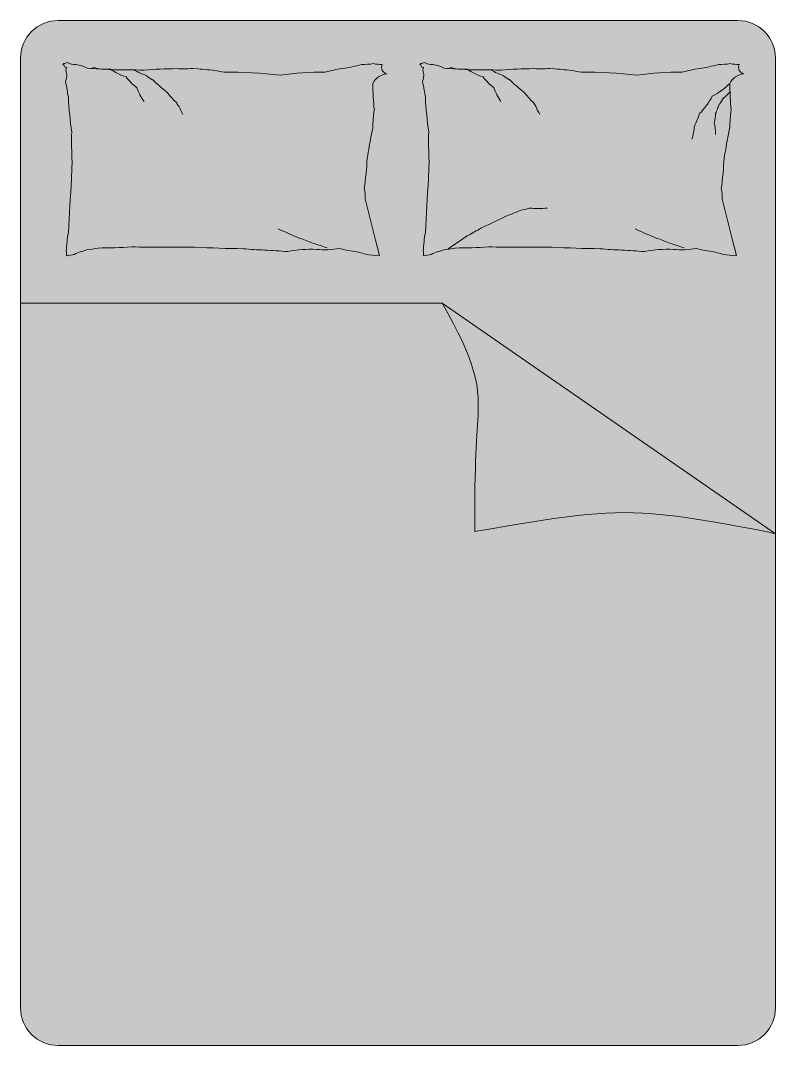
# Model space of a CAD drawing. Header units: metres. Extents: x -129728 to -115728, y 136554 to 155554.
import ezdxf

# ---------------------------------------------------------------- set-up
doc = ezdxf.new("R2010")
doc.units = ezdxf.units.M
doc.header["$LTSCALE"] = 15
doc.layers.get('0').update_dxf_attribs({"true_color": 0x000000})
doc.layers.add('DV_Furnitures', color=250, linetype='Continuous', lineweight=5, true_color=0x333333)
doc.layers.add('DV_Hatch bedroom', color=7, linetype='Continuous', lineweight=5, true_color=0xff9f7f)

# ---------------------------------------------------------------- blocks, each defined once
blk = doc.blocks.new('_U1021')
at = {"layer": 'DV_Hatch bedroom', "lineweight": 5}
blk.add_hatch(color=256, dxfattribs=at).paths.add_polyline_path([(847.05, 46.88), (973.05, 46.88), (973.21, 46.88), (973.37, 46.89), (973.52, 46.89), (973.68, 46.91), (973.84, 46.92), (974, 46.94), (974.17, 46.97), (974.33, 47), (974.49, 47.03), (974.65, 47.06), (974.82, 47.1), (974.98, 47.15), (975.14, 47.2), (975.31, 47.25), (975.47, 47.31), (975.63, 47.37), (975.79, 47.44), (975.95, 47.51), (976.11, 47.58), (976.27, 47.66), (976.43, 47.74), (976.58, 47.83), (976.73, 47.92), (976.89, 48.02), (977.03, 48.12), (977.18, 48.22), (977.32, 48.33), (977.47, 48.44), (977.61, 48.56), (977.74, 48.68), (977.87, 48.8), (978, 48.93), (978.13, 49.06), (978.25, 49.19), (978.37, 49.33), (978.49, 49.47), (978.6, 49.61), (978.71, 49.75), (978.81, 49.9), (978.91, 50.05), (979.01, 50.2), (979.1, 50.35), (979.19, 50.51), (979.27, 50.66), (979.35, 50.82), (979.43, 50.98), (979.5, 51.14), (979.56, 51.3), (979.62, 51.46), (979.68, 51.63), (979.74, 51.79), (979.78, 51.95), (979.83, 52.12), (979.87, 52.28), (979.91, 52.44), (979.94, 52.61), (979.97, 52.77), (979.99, 52.93), (980.01, 53.09), (980.03, 53.25), (980.04, 53.41), (980.05, 53.57), (980.05, 53.72), (980.05, 53.88), (980.05, 229.88), (980.05, 230.03), (980.05, 230.19), (980.04, 230.35), (980.03, 230.51), (980.01, 230.67), (979.99, 230.83), (979.97, 230.99), (979.94, 231.15), (979.91, 231.32), (979.87, 231.48), (979.83, 231.64), (979.78, 231.81), (979.74, 231.97), (979.68, 232.13), (979.62, 232.29), (979.56, 232.46), (979.5, 232.62), (979.43, 232.78), (979.35, 232.94), (979.27, 233.09), (979.19, 233.25), (979.1, 233.41), (979.01, 233.56), (978.91, 233.71), (978.81, 233.86), (978.71, 234.01), (978.6, 234.15), (978.49, 234.29), (978.37, 234.43), (978.25, 234.57), (978.13, 234.7), (978, 234.83), (977.87, 234.96), (977.74, 235.08), (977.61, 235.2), (977.47, 235.31), (977.32, 235.43), (977.18, 235.53), (977.03, 235.64), (976.89, 235.74), (976.73, 235.83), (976.58, 235.93), (976.43, 236.01), (976.27, 236.1), (976.11, 236.18), (975.95, 236.25), (975.79, 236.32), (975.63, 236.39), (975.47, 236.45), (975.31, 236.51), (975.14, 236.56), (974.98, 236.61), (974.82, 236.65), (974.65, 236.69), (974.49, 236.73), (974.33, 236.76), (974.17, 236.79), (974, 236.81), (973.84, 236.83), (973.68, 236.85), (973.52, 236.86), (973.37, 236.87), (973.21, 236.88), (973.05, 236.88), (847.05, 236.88), (846.9, 236.88), (846.74, 236.87), (846.58, 236.86), (846.43, 236.85), (846.27, 236.83), (846.1, 236.81), (845.94, 236.79), (845.78, 236.76), (845.62, 236.73), (845.46, 236.69), (845.29, 236.65), (845.13, 236.61), (844.97, 236.56), (844.8, 236.51), (844.64, 236.45), (844.48, 236.39), (844.32, 236.32), (844.16, 236.25), (844, 236.18), (843.84, 236.1), (843.68, 236.01), (843.53, 235.93), (843.38, 235.83), (843.22, 235.74), (843.08, 235.64), (842.93, 235.53), (842.78, 235.43), (842.64, 235.31), (842.5, 235.2), (842.37, 235.08), (842.23, 234.96), (842.1, 234.83), (841.98, 234.7), (841.86, 234.57), (841.74, 234.43), (841.62, 234.29), (841.51, 234.15), (841.4, 234.01), (841.3, 233.86), (841.2, 233.71), (841.1, 233.56), (841.01, 233.41), (840.92, 233.25), (840.84, 233.09), (840.76, 232.94), (840.68, 232.78), (840.61, 232.62), (840.55, 232.46), (840.48, 232.29), (840.43, 232.13), (840.37, 231.97), (840.32, 231.81), (840.28, 231.64), (840.24, 231.48), (840.2, 231.32), (840.17, 231.15), (840.14, 230.99), (840.12, 230.83), (840.1, 230.67), (840.08, 230.51), (840.07, 230.35), (840.06, 230.19), (840.06, 230.03), (840.05, 229.88), (840.05, 53.88), (840.06, 53.72), (840.06, 53.57), (840.07, 53.41), (840.08, 53.25), (840.1, 53.09), (840.12, 52.93), (840.14, 52.77), (840.17, 52.61), (840.2, 52.44), (840.24, 52.28), (840.28, 52.12), (840.32, 51.95), (840.37, 51.79), (840.43, 51.63), (840.48, 51.46), (840.55, 51.3), (840.61, 51.14), (840.68, 50.98), (840.76, 50.82), (840.84, 50.66), (840.92, 50.51), (841.01, 50.35), (841.1, 50.2), (841.2, 50.05), (841.3, 49.9), (841.4, 49.75), (841.51, 49.61), (841.62, 49.47), (841.74, 49.33), (841.86, 49.19), (841.98, 49.06), (842.1, 48.93), (842.23, 48.8), (842.37, 48.68), (842.5, 48.56), (842.64, 48.44), (842.78, 48.33), (842.93, 48.22), (843.08, 48.12), (843.22, 48.02), (843.38, 47.92), (843.53, 47.83), (843.68, 47.74), (843.84, 47.66), (844, 47.58), (844.16, 47.51), (844.32, 47.44), (844.48, 47.37), (844.64, 47.31), (844.8, 47.25), (844.97, 47.2), (845.13, 47.15), (845.29, 47.1), (845.46, 47.06), (845.62, 47.03), (845.78, 47), (845.94, 46.97), (846.1, 46.94), (846.27, 46.92), (846.43, 46.91), (846.58, 46.89), (846.74, 46.89), (846.9, 46.88)], flags=0)
at = {"color": 0, "linetype": 'ByBlock', "lineweight": 5}
for p, q in [((973.05, 236.88), (847.05, 236.88)), ((840.05, 229.88), (840.05, 53.88)), ((980.05, 53.88), (980.05, 229.88)), ((847.05, 46.88), (973.05, 46.88))]:
    blk.add_line(p, q, dxfattribs=at)
at = {"color": 0, "linetype": 'ByBlock', "lineweight": -2}
for p, q in [((903.97, 203.85), (905.89, 196.15)), ((970.16, 203.85), (972.09, 196.15)), ((905.89, 196.15), (906.6, 193.34)), ((972.09, 196.15), (972.79, 193.34)), ((918.25, 184.49), (980.05, 141.75))]:
    blk.add_line(p, q, dxfattribs=at)
at = {"color": 0, "linetype": 'ByBlock', "lineweight": 5}
for centre, start, end in [((847.05, 229.88), 90, 180), ((973.05, 229.88), 0, 90), ((847.05, 53.88), 180, 270), ((973.05, 53.88), 270, 0)]:
    blk.add_arc(centre, 7, start, end, dxfattribs=at)
at = {"color": 0, "linetype": 'ByBlock', "lineweight": -2, "extrusion": (0, 0, -1)}
for centre, radius, start, end in [((-847.76, 229.02), 0.319, 199.564, 248.2117), ((-847.93, 228.51), 0.216, 78.1069, 199.564), ((-847.89, 231.25), 2.34, 248.2117, 265.6975), ((-850.13, 231.39), 2.7, 265.6975, 300.6513), ((-870.15, 254.97), 27.04, 265.1982, 272.5386), ((-874.93, 242.02), 14.22, 272.5386, 280.1899), ((-895.55, 256.1), 28.44, 254.256, 261.5628), ((-903.27, 243.76), 15.04, 261.5628, 270), ((-907.12, 237.16), 8.44, 270, 281.2724), ((-908.22, 228.18), 1.22, 281.2724, 26.5805), ((-913.96, 229.02), 0.319, 199.564, 248.2117), ((-914.12, 228.51), 0.216, 78.1069, 199.564), ((-914.08, 231.25), 2.34, 248.2117, 265.6975), ((-916.33, 231.39), 2.7, 265.6975, 300.6513), ((-936.35, 254.97), 27.04, 265.1982, 272.5386), ((-941.13, 242.02), 14.22, 272.5386, 280.1899), ((-961.74, 256.1), 28.44, 254.256, 261.5628), ((-969.46, 243.76), 15.04, 261.5628, 270), ((-973.32, 237.16), 8.44, 270, 281.2724), ((-974.41, 228.18), 1.22, 281.2724, 26.5805), ((-845.56, 226.69), 3.06, 171.8665, 201.421), ((-908.22, 223.79), 3.19, 26.5805, 85.5998), ((-911.75, 226.69), 3.06, 171.8665, 201.421), ((-974.42, 223.79), 3.19, 26.5805, 85.5998), ((-825.95, 220.75), 22.96, 167.8905, 171.8665), ((-892.15, 220.75), 22.96, 167.8905, 171.8665), ((-875.39, 217.64), 29.6, 188.0051, 192.1984), ((-941.58, 217.64), 29.6, 188.0051, 192.1984), ((-842.9, 214.24), 61.49, 182.6649, 188.0051), ((-909.09, 214.24), 61.49, 182.6649, 188.0051), ((-2119.78, 129.72), 1272.65, 3.05496, 3.50486), ((-2185.97, 129.72), 1272.65, 3.05496, 3.50486), ((-897.65, 204.15), 6.32, 165.9548, 182.6649), ((-963.85, 204.15), 6.32, 165.9548, 182.6649), ((-878.45, 192.34), 29.98, 3.5049, 9.9984), ((-944.65, 192.34), 29.98, 3.5049, 9.9984), ((-850.32, 198.15), 4.23, 242.7159, 257.131), ((-851.41, 207.98), 13.62, 257.131, 266.426), ((-853.9, 303.35), 108.64, 266.426, 269.7135), ((-869.71, 728.57), 533.73, 269.7135, 270.9704), ((-886.67, 508.33), 313.8, 270.9704, 272.6096), ((-890.5, 307.74), 113.54, 272.6096, 274.6176), ((-896.45, 207.99), 13.62, 258.4414, 276.4341), ((-902.52, 205.31), 11.18, 276.4341, 287.3864), ((-916.52, 198.15), 4.23, 242.7159, 257.131), ((-917.61, 207.98), 13.62, 257.131, 266.426), ((-920.1, 303.35), 108.64, 266.426, 269.7135), ((-935.91, 728.57), 533.73, 269.7135, 270.9704), ((-952.87, 508.33), 313.8, 270.9704, 272.6096), ((-956.69, 307.74), 113.54, 272.6096, 274.6176), ((-962.65, 207.99), 13.62, 258.4414, 276.4341), ((-968.72, 205.31), 11.18, 276.4341, 287.3864)]:
    blk.add_arc(centre, radius, start, end, dxfattribs=at)
at = {"color": 0, "linetype": 'ByBlock', "lineweight": -2}
for centre, radius, start, end in [((848.5, 228.59), 0.399, 201.9904, 281.8931), ((849.94, 227.67), 1.46, 158.579, 201.9904), ((849.87, 223.69), 5.03, 59.3487, 84.7408), ((849.89, 151.46), 76.61, 84.7408, 88.0921), ((856.03, 237.1), 9.26, 254.0648, 274.2159), ((914.7, 228.59), 0.399, 201.9904, 281.8931), ((916.13, 227.67), 1.46, 158.579, 201.9904), ((916.07, 223.69), 5.03, 59.3487, 84.7408), ((916.08, 151.46), 76.61, 84.7408, 88.0921), ((922.23, 237.1), 9.26, 254.0648, 274.2159), ((862.17, 235.35), 9.26, 233.9136, 254.0648), ((858.31, 88.29), 139.47, 88.0921, 90.5757), ((867.1, 231.91), 9.26, 216.1766, 233.9136), ((871.14, 247.09), 21.84, 242.7604, 249.1397), ((869.78, 146.46), 81.5, 90.5757, 94.8018), ((867.81, 232.29), 7.17, 231.6114, 242.7604), ((869.07, 178.69), 49.4, 79.8101, 83.9133), ((877.81, 129.41), 97.91, 83.9133, 90), ((896.56, 163.6), 63.72, 90, 97.5469), ((902.69, 205.55), 22.61, 97.5469, 105.744), ((928.36, 235.35), 9.26, 233.9136, 254.0648), ((924.51, 88.29), 139.47, 88.0921, 90.5757), ((933.29, 231.91), 9.26, 216.1766, 233.9136), ((937.33, 247.09), 21.84, 242.7604, 249.1397), ((935.97, 146.46), 81.5, 90.5757, 94.8018), ((934.01, 232.29), 7.17, 231.6114, 242.7604), ((935.26, 178.69), 49.4, 79.8101, 83.9133), ((944, 129.41), 97.91, 83.9133, 90), ((962.75, 163.6), 63.72, 90, 97.5469), ((968.89, 205.55), 22.61, 97.5469, 105.744), ((870.43, 227.36), 9.26, 198.4397, 216.1766), ((889.84, 252.3), 36.55, 226.1885, 231.6114), ((951.29, 225.25), 45.9, 180, 186.2324), ((936.62, 227.36), 9.26, 198.4397, 216.1766), ((956.03, 252.3), 36.55, 226.1885, 231.6114), ((962.36, 234.47), 13.06, 297.2036, 314.9024), ((1017.48, 225.25), 45.9, 180, 186.2324), ((867.03, 226.48), 18.51, 187.6809, 192.1095), ((934, 227.6), 85.22, 183.3687, 187.6809), ((883.46, 236.89), 21.02, 219.0349, 226.1885), ((933.23, 226.48), 18.51, 187.6809, 192.1095), ((1000.2, 227.6), 85.22, 183.3687, 187.6809), ((949.66, 236.89), 21.02, 219.0349, 226.1885), ((956.74, 228.87), 13.06, 314.9024, 332.6012), ((965.96, 224.62), 4.91, 318.5571, 334.6449), ((965.43, 229.28), 8.39, 306.2641, 318.5571), ((872.96, 223.9), 4.6, 208.3168, 219.0349), ((886.59, 228.3), 18.68, 203.0028, 208.3168), ((939.16, 223.9), 4.6, 208.3168, 219.0349), ((952.78, 228.3), 18.68, 203.0028, 208.3168), ((951.12, 226.75), 19.19, 338.1851, 341.2201), ((956.54, 226.61), 14.1, 334.6449, 338.1851), ((924.42, 217.06), 19.04, 170.3156, 180), ((953.43, 223.33), 13.06, 332.6012, 343.485), ((963.69, 219.62), 5.24, 341.2201, 360), ((990.62, 217.06), 19.04, 170.3156, 180), ((985.85, 199.67), 82.32, 167.8016, 170.3156), ((952.03, 218.6), 13.06, 343.485, 354.3689), ((960.39, 215.76), 8.54, 0, 14.6851), ((1052.04, 199.67), 82.32, 167.8016, 170.3156), ((912.87, 214.41), 63.35, 178.3669, 183.3687), ((979.07, 214.41), 63.35, 178.3669, 183.3687), ((976.87, 203.89), 127.42, 176.945, 178.3669), ((1043.07, 203.89), 127.42, 176.945, 178.3669), ((913.35, 244.84), 47.29, 290.6743, 294.3265), ((932.44, 207.15), 5.41, 274.0828, 290.6743), ((935.93, 227.43), 25.39, 266.4448, 274.0828), ((870.4, 320.23), 133.68, 294.3265, 296.4985), ((860.37, 135.02), 68.94, 64.6889, 66.5156), ((909.95, 223.13), 29.18, 296.4985, 302.135), ((926.56, 135.02), 68.94, 64.6889, 66.5156), ((864.4, 133.27), 68.94, 66.5156, 68.3423), ((868.94, 131.48), 68.94, 68.3423, 70.572), ((883.16, 252.16), 68, 302.135, 305.8263), ((930.59, 133.27), 68.94, 66.5156, 68.3423), ((935.14, 131.48), 68.94, 68.3423, 70.572), ((846.81, 193.66), 1.8, 350.0016, 16.6978), ((853.27, 187.16), 7.16, 106.2212, 117.2841), ((879.04, 63.36), 131.11, 85.3824, 87.2509), ((893.9, 173.01), 21.47, 87.2509, 101.5586), ((874, 129.7), 68.94, 70.572, 72.8018), ((897.74, 173.06), 21.44, 72.6136, 80.5159), ((913, 193.66), 1.8, 350.0016, 16.6978), ((919.46, 187.16), 7.16, 106.2212, 117.2841), ((945.23, 63.36), 131.11, 85.3824, 87.2509), ((960.09, 173.01), 21.47, 87.2509, 101.5586), ((940.2, 129.7), 68.94, 70.572, 72.8018), ((963.93, 173.06), 21.44, 72.6136, 80.5159), ((848.6, 193.22), 0.123, 16.6978, 97.1204), ((851, 185.42), 8.16, 97.1204, 106.2212), ((902.34, 168.31), 25.27, 80.5159, 85.9171), ((906.59, 193.26), 0.0856, 85.9171, 194.0449), ((914.79, 193.22), 0.123, 16.6978, 97.1204), ((917.19, 185.42), 8.16, 97.1204, 106.2212), ((968.54, 168.31), 25.27, 80.5159, 85.9171), ((972.78, 193.26), 0.0856, 85.9171, 194.0449)]:
    blk.add_arc(centre, radius, start, end, dxfattribs=at)
blk.add_open_spline([(840.05, 184.49), (866.12, 184.49), (892.18, 184.49), (918.25, 184.49), (924.58, 173.48), (925.5, 164.73), (924.13, 155.19), (924.31, 142.17)], degree=3, knots=[0, 0, 0, 0, 1, 1, 1, 2, 3, 3, 3, 3], dxfattribs=at)
blk.add_open_spline([(924.31, 142.17), (940.9, 144.9), (954.06, 147.53), (980.05, 141.75), (980.05, 141.75)], degree=3, dxfattribs=at)

msp = doc.modelspace()

# ---------------------------------------------------------------- block references
at = {"layer": 'DV_Furnitures', "xscale": 100, "yscale": 100, "zscale": 100}
msp.add_blockref('_U1021', (-213733, 131866), dxfattribs=at)

doc.saveas('drawing.dxf')
